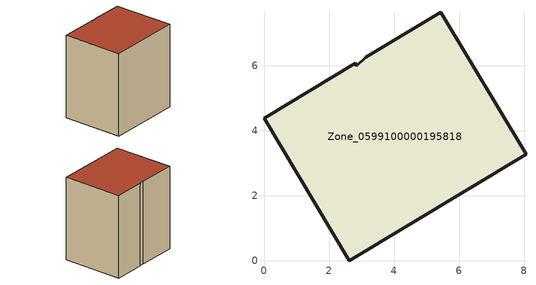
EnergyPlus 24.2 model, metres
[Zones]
Zone_0599100000195818
 floor ground (C_G): 0,4.39 2.81,6.08 2.85,6 3.14,6.27 5.44,7.65 8.06,3.28 2.63,0 z0
 wall outside (C_F): 8.06,3.28 5.44,7.65 3.14,6.27 2.85,6 2.81,6.08 0,4.39 2.63,0 8.06,3.28 z0:7.02
 roof outside (C_R): 2.81,6.08 0,4.39 2.63,0 8.06,3.28 5.44,7.65 3.14,6.27 2.85,6 z7.02
[BUILDING]
Pand.0599100000195818: North Axis=0; Terrain=City; Loads Convergence Tolerance Value=0.04; Temperature Convergence Tolerance Value=0.4; Solar Distribution=FullExterior; Maximum Number of Warmup Days=25; Minimum Number of Warmup Days=1
[Site:Location]
Rotterdam.The.Hague.AP_ZH_NLD Design_Conditions: Latitude=51.96; Longitude=4.45; Time Zone=1; Elevation=-4.5
[SITE:GROUNDTEMPERATURE:BUILDINGSURFACE]
18, 18, 18, 18, 18, 18, 18, 18, 18, 18, 18, 18
[MATERIAL] Thermal Absorptance=0.9; Solar Absorptance=0.7; Visible Absorptance=0.7
Name | Roughness | Thickness | Conductivity | Density | Specific Heat
G.TC.1946 | MediumSmooth | 0.15 | 1 | 540 | 1210
F.TC.1946 | Rough | 0.3 | 0.857143 | 1920 | 840
R.TC.1946 | MediumRough | 0.2 | 0.909091 | 1500 | 1000
[CONSTRUCTION]
C_G: G.TC.1946
C_F: F.TC.1946
C_R: R.TC.1946
[ZONE]
Zone_0599100000195818: Type=1; Multiplier=1; Ceiling Height=Autocalculate; Volume=Autocalculate; Floor Area=autocalculate; Part of Total Floor Area=Yes
[ZONEINFILTRATION:DESIGNFLOWRATE]
Infil_Zone_0599100000195818: Zone or ZoneList or Space or SpaceList=Zone_0599100000195818; Schedule=AlwaysOn; Design Flow Rate Calculation Method=Flow/Area; Flow Rate per Floor Area=0.003; Constant Term Coefficient=1; Temperature Term Coefficient=0; Velocity Term Coefficient=0; Velocity Squared Term Coefficient=0
[HVACTEMPLATE:ZONE:IDEALLOADSAIRSYSTEM]
Zone_0599100000195818: Maximum Heating Supply Air Temperature=50; Minimum Cooling Supply Air Temperature=13; Maximum Heating Supply Air Humidity Ratio=0.0156; Minimum Cooling Supply Air Humidity Ratio=0.0077; Heating Limit=NoLimit; Cooling Limit=NoLimit; Dehumidification Control Type=ConstantSensibleHeatRatio; Cooling Sensible Heat Ratio=0.7; Dehumidification Setpoint=60; Humidification Control Type=None; Humidification Setpoint=30; Outdoor Air Method=None; Outdoor Air Flow Rate per Person=0.00944; Outdoor Air Flow Rate per Zone Floor Area=0; Outdoor Air Flow Rate per Zone=0; Demand Controlled Ventilation Type=None; Outdoor Air Economizer Type=NoEconomizer; Heat Recovery Type=None; Sensible Heat Recovery Effectiveness=0.7; Latent Heat Recovery Effectiveness=0.65
[ZONECONTROL:THERMOSTAT]
ThermostatControl_Zone_0599100000195818: Zone or ZoneList=Zone_0599100000195818; Control Type Schedule=DualSetpointControlType; Control 1=Thermostat_Zone_0599100000195818; Temperature Difference Between Cutout And Setpoint=0
[THERMOSTATSETPOINT:DUALSETPOINT]
Thermostat_Zone_0599100000195818: Heating Setpoint Temperature Schedule=HeatingSetpoint_Zone_0599100000195818; Cooling Setpoint Temperature Schedule=CoolingSetpoint_Zone_0599100000195818
[SCHEDULE:COMPACT]
HeatingSetpoint_Zone_0599100000195818: Through: 12/31, For: AllDays, Until: 24:00, 21
CoolingSetpoint_Zone_0599100000195818: Through: 12/31, For: AllDays, Until: 24:00, 24
DualSetpointControlType: Through: 12/31, For: AllDays, Until: 24:00, 4
AlwaysOn: Through: 12/31, For: AllDays, Until: 24:00, 1
